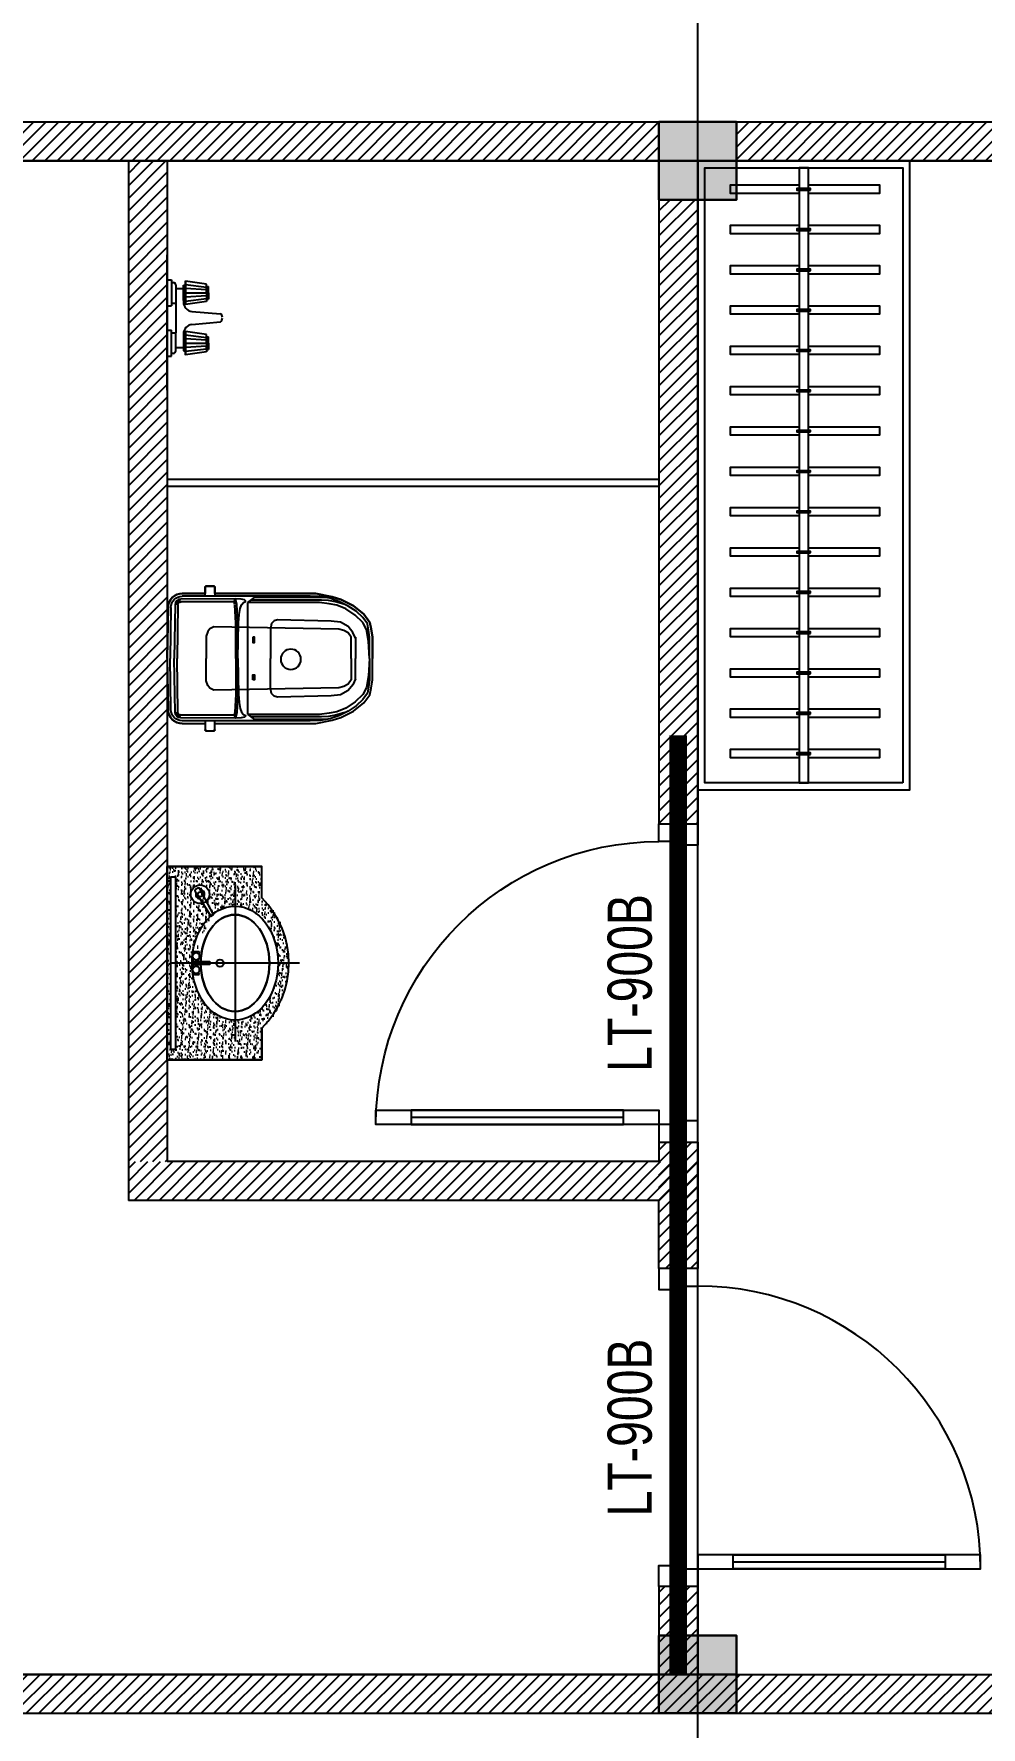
# Model space of a CAD drawing. Header units: inches. Extents: x 442278 to 842836, y -356313 to 59457.
# Drawn here: x 626518 to 629197, y -295367 to -290579 of the extents above; entities that cross this region are included whole.
import ezdxf
from ezdxf.enums import TextEntityAlignment as Align

# ---------------------------------------------------------------- set-up
doc = ezdxf.new("R2010")
doc.units = ezdxf.units.IN
doc.header["$LTSCALE"] = 250
doc.header["$MEASUREMENT"] = 0
doc.linetypes.add('CENTER', pattern=[50.8, 31.75, -6.35, 6.35, -6.35])
for name, color, linetype in [('A-cua', 153, 'Continuous'), ('A-Noithat', 139, 'Continuous'), ('damvua', 7, 'Continuous'), ('DODAC', 119, 'Continuous'), ('HACTH250', 250, 'Continuous'), ('LA.KHAC', 252, 'Continuous'), ('LA.TEXT', 60, 'Continuous'), ('netcat', 32, 'Continuous'), ('netcat2.2', 43, 'Continuous'), ('NETMANH', 44, 'Continuous'), ('NOITHAT', 250, 'Continuous'), ('TRUC', 251, 'CENTER'), ('vatlieu', 250, 'Continuous'), ('XDIT-MANH', 252, 'Continuous')]:
    doc.layers.add(name, color=color, linetype=linetype)
doc.styles.add('AVANTH', font='')
doc.styles.add('S.STEXT', font='arial.ttf', dxfattribs={"width": 0.7})
doc.styles.get('AVANTH').set_extended_font_data('.VnAvantH')
doc.linetypes.add('CN', pattern='A,676.874288,-193.500228,["cn",AVANTH,S=240.510514,R=359.931402,X=0,Y=-131.162874],-671.885549,746.79278', length=2289.052845)
doc.linetypes.add('TX', pattern='A,676.874288,-193.500228,["tx",AVANTH,S=240.510514,R=359.931402,X=0,Y=-131.162874],-560.72896,746.79278', length=2177.896256)
pattern_1 = [(45, (336363.983, -593223.2), (-17.6776695, 17.6776695), [])]

# ---------------------------------------------------------------- blocks, each defined once
blk = doc.blocks.new('*U112')
blk.add_line((-70, 100), (-70, 700))
for points in [[(-50, 0), (-50, 800), (-90, 800), (-90, 0)], [(-50, 100), (-90, 100), (-90, 700), (-50, 700)], [(0, -110), (-60, -110), (-60, -40), (-50, -40), (-50, 0), (0, 0)], [(-900, -110), (-840, -110), (-840, -40), (-850, -40), (-850, 0), (-900, 0)]]:
    blk.add_lwpolyline(points, close=True)
blk.add_arc((-50, 0), 800, 90, 180)
blk = doc.blocks.new('xibet1')
at = {"layer": 'DODAC', "ltscale": 0.5}
for p, q in [((505225861.7, 33585249.3), (505225891, 33585270.3)), ((505225896.3, 33585262.6), (505225874.4, 33585246.2)), ((505225891, 33585270.3), (505225914.1, 33585275)), ((505225916.8, 33585258.5), (505225892.2, 33585246.2)), ((505225918.2, 33585265.4), (505225896.3, 33585262.6)), ((505225914.1, 33585275), (505225943.9, 33585279.6)), ((505225957.9, 33585265.4), (505225916.8, 33585258.5)), ((505225943.9, 33585269.6), (505225918.2, 33585265.4)), ((505225943.9, 33585279.6), (505226018.9, 33585279.6)), ((505226018.9, 33585269.6), (505225943.9, 33585269.6)), ((505226018.9, 33585269.6), (505225957.9, 33585265.4)), ((505226093.9, 33585279.6), (505226018.9, 33585279.6)), ((505226018.9, 33585269.6), (505226079.8, 33585265.4)), ((505226018.9, 33585269.6), (505226093.9, 33585269.6)), ((505226079.8, 33585265.4), (505226120.9, 33585258.5)), ((505226123.6, 33585275), (505226093.9, 33585279.6)), ((505226093.9, 33585269.6), (505226119.5, 33585265.4)), ((505226119.5, 33585265.4), (505226141.4, 33585262.6)), ((505226120.9, 33585258.5), (505226145.6, 33585246.2)), ((505226146.7, 33585270.3), (505226123.6, 33585275)), ((505226141.4, 33585262.6), (505226163.4, 33585246.2)), ((505226176, 33585249.3), (505226146.7, 33585270.3)), ((505225809.9, 33585167.6), (505225832.4, 33585213.2)), ((505225832.4, 33585213.2), (505225861.7, 33585249.3)), ((505225851.1, 33585222.9), (505225833.3, 33585194.1)), ((505225866.2, 33585218.8), (505225842.9, 33585185.9)), ((505225874.4, 33585246.2), (505225851.1, 33585222.9)), ((505225892.2, 33585246.2), (505225866.2, 33585218.8)), ((505225943.9, 33585219.6), (505226018.9, 33585219.6)), ((505226093.9, 33585219.6), (505226018.9, 33585219.6)), ((505226145.6, 33585246.2), (505226171.6, 33585218.8)), ((505226163.4, 33585246.2), (505226186.7, 33585222.9)), ((505226171.6, 33585218.8), (505226194.9, 33585185.9)), ((505226205.3, 33585213.2), (505226176, 33585249.3)), ((505226186.7, 33585222.9), (505226204.5, 33585194.1)), ((505226227.8, 33585167.6), (505226205.3, 33585213.2)), ((505225789.4, 33585080.3), (505225800.5, 33585137.3)), ((505225800.5, 33585137.3), (505225809.9, 33585167.6)), ((505225816.8, 33585161.2), (505225805.9, 33585129.7)), ((505225833.3, 33585194.1), (505225816.8, 33585161.2)), ((505225830.5, 33585154.3), (505225825.1, 33585126.9)), ((505225842.9, 33585185.9), (505225830.5, 33585154.3)), ((505226194.9, 33585185.9), (505226207.2, 33585154.3)), ((505226204.5, 33585194.1), (505226220.9, 33585161.2)), ((505226207.2, 33585154.3), (505226212.7, 33585126.9)), ((505226220.9, 33585161.2), (505226231.9, 33585129.7)), ((505226237.2, 33585137.3), (505226227.8, 33585167.6)), ((505226248.3, 33585080.3), (505226237.2, 33585137.3)), ((505225788.9, 33585059.6), (505225789.4, 33585080.3)), ((505225799.3, 33585094.9), (505225798.9, 33585059.6)), ((505225805.9, 33585129.7), (505225799.3, 33585094.9)), ((505225803.2, 33585115.6), (505225803.2, 33584862.5)), ((505225825.1, 33585126.9), (505225820.9, 33585092.7)), ((505225820.9, 33585092.7), (505225820.9, 33584839.6)), ((505226212.7, 33585126.9), (505226216.8, 33585092.7)), ((505226216.8, 33585092.7), (505226216.8, 33584839.6)), ((505226231.9, 33585129.7), (505226238.4, 33585094.9)), ((505226234.5, 33585115.6), (505226234.5, 33584862.5)), ((505226238.4, 33585094.9), (505226238.9, 33585059.6)), ((505226248.9, 33585059.6), (505226248.3, 33585080.3)), ((505225788.9, 33584722.8), (505225788.9, 33585059.6)), ((505225798.9, 33585059.6), (505225798.9, 33584607.4)), ((505226238.9, 33585059.6), (505226238.9, 33584607.4)), ((505226248.9, 33584722.8), (505226248.9, 33585059.6)), ((505225820.9, 33584839.6), (505225803.2, 33584862.5)), ((505225820.9, 33584839.6), (505226216.8, 33584839.6)), ((505226216.8, 33584839.6), (505226234.5, 33584862.5)), ((505225818.2, 33584791.1), (505225808.2, 33584796)), ((505225829.2, 33584793.7), (505225818.2, 33584791.1)), ((505225818.2, 33584791.1), (505225818.9, 33584602.5)), ((505225893, 33584796.5), (505225829.7, 33584793.8)), ((505226018.9, 33584796.6), (505225893.1, 33584796.5)), ((505226018.9, 33584796.6), (505226144.7, 33584796.5)), ((505226144.8, 33584796.5), (505226208, 33584793.8)), ((505226208.6, 33584793.7), (505226219.5, 33584791.1)), ((505226219.5, 33584791.1), (505226218.9, 33584602.5)), ((505226219.5, 33584791.1), (505226229.6, 33584796)), ((505225763.2, 33584693.7), (505225763.2, 33584717.8)), ((505225768.2, 33584722.8), (505225798.9, 33584722.8)), ((505226269.5, 33584722.8), (505226238.9, 33584722.8)), ((505226274.5, 33584693.7), (505226274.5, 33584717.8)), ((505225798.9, 33584688.7), (505225768.2, 33584688.7)), ((505225788.9, 33584607.4), (505225788.9, 33584688.7)), ((505226238.9, 33584688.7), (505226269.5, 33584688.7)), ((505226248.9, 33584607.4), (505226248.9, 33584688.7)), ((505225828.7, 33584592.5), (505226018.9, 33584589.6)), ((505225838.9, 33584567.4), (505226018.9, 33584564.6)), ((505226018.9, 33584554.6), (505225838.9, 33584557.4)), ((505226209, 33584592.5), (505226018.9, 33584589.6)), ((505226198.9, 33584567.4), (505226018.9, 33584564.6)), ((505226018.9, 33584554.6), (505226198.9, 33584557.4))]:
    blk.add_line(p, q, dxfattribs=at)
for points in [[(505225947, 33585219.6), (505225926.4, 33585210.5), (505225905.9, 33585194.1), (505225890.8, 33585166.7), (505225886.7, 33585133.8), (505225882.6, 33584944.6), (505225885.3, 33584932.3), (505225894.9, 33584922.7), (505225914.1, 33584919.9), (505225943.9, 33584919.6), (505226018.9, 33584919.6)], [(505226018.9, 33585204.6), (505225943.9, 33585204.6), (505225927.8, 33585194.1), (505225919.6, 33585179), (505225915.5, 33585161.2), (505225907.3, 33584719.8), (505225914.1, 33584704.7), (505225923.7, 33584697.9), (505225940.1, 33584692.4), (505226018.9, 33584692.4)], [(505226090.8, 33585219.6), (505226111.3, 33585210.5), (505226131.9, 33585194.1), (505226146.9, 33585166.7), (505226151, 33585133.8), (505226155.1, 33584944.6), (505226152.4, 33584932.3), (505226142.8, 33584922.7), (505226123.6, 33584919.9), (505226093.9, 33584919.6), (505226018.9, 33584919.6)], [(505226018.9, 33585204.6), (505226093.9, 33585204.6), (505226109.9, 33585194.1), (505226118.2, 33585179), (505226122.3, 33585161.2), (505226130.5, 33584719.8), (505226123.6, 33584704.7), (505226114, 33584697.9), (505226097.6, 33584692.4), (505226018.9, 33584692.4)], [(505225827.5, 33585182.6), (505225818.2, 33585148.9), (505225814.1, 33585124.2), (505225812.7, 33585099.5), (505225812.7, 33584850.3)], [(505226210.2, 33585182.6), (505226219.5, 33585148.9), (505226223.6, 33585124.2), (505226225, 33585099.5), (505226225, 33584850.3)], [(505226018.9, 33584803.6), (505225893, 33584806.5), (505225863.2, 33584809.3), (505225842.4, 33584812.7), (505225829.3, 33584817.6), (505225821, 33584823.8), (505225817.5, 33584831.4), (505225814.7, 33584831.4), (505225811.3, 33584828), (505225809.2, 33584815.5), (505225808.2, 33584796)], [(505226018.9, 33584803.6), (505226144.7, 33584806.5), (505226174.5, 33584809.3), (505226195.3, 33584812.7), (505226208.5, 33584817.6), (505226216.8, 33584823.8), (505226220.3, 33584831.4), (505226223, 33584831.4), (505226226.5, 33584828), (505226228.6, 33584815.5), (505226229.6, 33584796)]]:
    blk.add_lwpolyline(points, dxfattribs=at)
for points in [[(505225943.9, 33584857.4), (505225961.7, 33584857.4), (505225961.7, 33584862.6), (505225943.9, 33584862.6)], [(505226093.9, 33584857.4), (505226076, 33584857.4), (505226076, 33584862.6), (505226093.9, 33584862.6)]]:
    blk.add_lwpolyline(points, close=True, dxfattribs=at)
for points in [[(505226018.9, 33584803.6), (505225892.9, 33584803.5), (505225828.5, 33584800.7), (505225808.2, 33584796), (505225808.9, 33584602.5, 0.40976), (505225828.6, 33584582.5), (505226018.9, 33584579.6)], [(505226018.9, 33584803.6), (505226144.9, 33584803.5), (505226209.3, 33584800.7), (505226229.6, 33584796), (505226228.9, 33584602.5, -0.40976), (505226209.2, 33584582.5), (505226018.9, 33584579.6)]]:
    blk.add_lwpolyline(points, format="xyb", dxfattribs=at)
blk.add_circle((505226016.1, 33584991.5), 35.8, dxfattribs=at)
for centre, radius, start, end in [((505225768.2, 33584717.8), 5, 90, 180), ((505226269.5, 33584717.8), 5, 0, 90), ((505225768.2, 33584693.7), 5, 180, 270), ((505226269.5, 33584693.7), 5, 270, 0), ((505225838.9, 33584607.4), 50, 180, 270), ((505225838.9, 33584607.4), 40, 180, 270), ((505225828.9, 33584602.5), 15, 179.91501, 269.12743), ((505225828.9, 33584602.5), 10, 179.91501, 269.12743), ((505226198.9, 33584607.4), 40, 270, 0), ((505226198.9, 33584607.4), 50, 270, 0), ((505226208.9, 33584602.5), 10, 270.87257, 0.08499), ((505226208.9, 33584602.5), 15, 270.87257, 0.08499)]:
    blk.add_arc(centre, radius, start, end, dxfattribs=at)
blk = doc.blocks.new('sdsaddas')
at = {"layer": 'netcat2.2', "ltscale": 0.5}
blk.add_lwpolyline([(287433, -23486.4), (287462.3, -23507.3), (287491.6, -23543.5), (287514.1, -23589), (287523.5, -23619.4), (287534.6, -23676.4), (287535.2, -23697), (287535.2, -24033.9), (287555.8, -24033.9, -0.414214), (287560.8, -24038.9), (287560.8, -24063, -0.414214), (287555.8, -24068), (287535.2, -24068), (287535.2, -24149.3, -0.414214), (287485.2, -24199.3), (287305.2, -24202), (287125.2, -24199.3, -0.414214), (287075.2, -24149.3), (287075.2, -24068), (287054.5, -24068, -0.414214), (287049.5, -24063), (287049.5, -24038.9, -0.414214), (287054.5, -24033.9), (287075.2, -24033.9), (287075.2, -23697), (287075.7, -23676.4), (287086.8, -23619.4), (287096.2, -23589), (287118.7, -23543.5), (287148, -23507.3), (287177.3, -23486.4), (287200.4, -23481.7), (287230.2, -23477), (287305.2, -23477), (287380.2, -23477), (287409.9, -23481.7)], format="xyb", close=True, dxfattribs=at)
at = {"layer": 'DODAC'}
blk.add_blockref('xibet1', (-504938713.7, -33608756.7), dxfattribs=at)
blk = doc.blocks.new('lavabo1')
at = {"layer": 'DODAC'}
for p, q in [((-6.7, -388.8), (-6.7, -311.4)), ((-6.7, -311.4), (6.1, -311.4)), ((6.1, -311.4), (6.1, -388.8)), ((-348.5, -366.8), (-342.4, -377.3)), ((-338, -353.6), (-345.9, -357.9)), ((-333.2, -379.5), (-325.2, -374.1)), ((-55.8, -382.9), (-53.2, -361.1)), ((-45.3, -384.2), (-55.8, -382.9)), ((-53.2, -361.1), (-42.2, -362.4)), ((-6.7, -388.8), (-21.1, -387.1)), ((-18.9, -365.2), (-6.7, -366.7)), ((6.1, -388.8), (-6.7, -388.8)), ((18.3, -365.2), (6.1, -366.7)), ((6.1, -388.8), (20.5, -387.1)), ((52.6, -361.1), (41.6, -362.4)), ((44.6, -384.2), (55.2, -382.9)), ((55.2, -382.9), (52.6, -361.1))]:
    blk.add_line(p, q, dxfattribs=at)
for points in [[(-314.4, -367), (-218.6, -307.4), (-226.4, -294), (-325.9, -347.2), (-338, -353.6)], [(-325.2, -374.1), (-314.4, -367)]]:
    blk.add_lwpolyline(points, dxfattribs=at)
for centre, radius in [((-320, -356.5), 43.5), ((0, -264.1), 17), ((-320, -356.5), 11.5)]:
    blk.add_circle(centre, radius, dxfattribs=at)
for centre, radius, start, end in [((-342.9, -363.6), 6.42, 118.21009, 210), ((-336.8, -374.1), 6.42, 210, 303.57633), ((-320, -356.5), 20.6, 59.67014, 176.04375), ((-320, -356.5), 16, 70.68266, 165.01479), ((-320, -356.5), 20.6, 248.69463, 357.27285), ((-320, -356.5), 16, 261.27609, 344.65099)]:
    blk.add_arc(centre, radius, start, end, dxfattribs=at)
for major_axis, ratio in [((-265, 0), 0.754717), ((-225, 0), 0.711111)]:
    blk.add_ellipse((0, -194.1), major_axis=major_axis, ratio=ratio, dxfattribs=at)
at = {"layer": 'DODAC', "extrusion": (0, 0, -1)}
for centre, major_axis, start_param, end_param in [((-31.9, -375), (-11.5, 11.5), 5.497787, 11.780972), ((31.3, -375), (11.5, 11.5), 3.926991, 10.210176)]:
    blk.add_ellipse(centre, major_axis=major_axis, ratio=1, start_param=start_param, end_param=end_param, dxfattribs=at)
at = {"layer": 'TRUC'}
for p, q in [((0, 105.9), (0, -494.1)), ((-365, -194.1), (365, -194.1))]:
    blk.add_line(p, q, dxfattribs=at)
blk = doc.blocks.new('lavabodon')
at = {"layer": 'vatlieu'}
h = blk.add_hatch(dxfattribs=at)
h.set_pattern_fill('CATTHO01', color=256, scale=15, style=0)
h.set_pattern_definition([(37.5, (0, 0), (-0.9449, 28.9023565), [0, -22.8, 0, -25.5, 0, -24.375]), (7.5, (0, 0), (26.54665, 42.33219), [0, -12.3, 0, -20.55, 0, -7.875]), (327.5, (-18.45, 0), (46.712128, 0.084886), [0, -7.5, 0, -27, 0, -35.25]), (317.5, (-18.45, 0), (45.0919, 13.165133), [0, -3.75, 0, -17.7, 0, -20.25])])
edge = h.paths.add_edge_path()
edge.add_line((41150.9, -45801.2), (40250.9, -45801.2))
edge.add_line((40250.9, -45801.2), (40250.9, -46241.2))
edge.add_line((40250.9, -46241.2), (40397.8, -46241.2))
edge.add_ellipse((40700.9, -46116.2), major_axis=(-350, 0), ratio=0.714263, start_angle=390.00099, end_angle=450.00102)
edge.add_line((40700.9, -46366.2), (40700.9, -46316.2))
edge.add_ellipse((40700.9, -46116.2), major_axis=(265, 0), ratio=0.754717, start_angle=-180, end_angle=-90, ccw=False)
edge.add_ellipse((40700.9, -46116.2), major_axis=(265, 0), ratio=0.754717, start_angle=149.6516, end_angle=180, ccw=False)
edge.add_line((40472.2, -46015.1), (40412.9, -45983.4))
edge.add_arc((40380.9, -45953.9), 43.5, 180, 317.25749, ccw=False)
edge.add_arc((40380.9, -45953.9), 43.5, 0, 180, ccw=False)
edge.add_arc((40380.9, -45953.9), 43.5, 343.992, 360, ccw=False)
edge.add_line((40422.7, -45965.9), (40482.5, -46003))
edge.add_ellipse((40700.9, -46116.2), major_axis=(265, 0), ratio=0.754717, start_angle=90, end_angle=145.79394, ccw=False)
edge.add_line((40700.9, -45916.2), (40700.9, -45841.2))
edge.add_line((40700.9, -45841.2), (40300.9, -45841.2))
edge.add_line((40300.9, -45841.2), (40300.9, -45816.2))
edge.add_line((40300.9, -45816.2), (41100.9, -45816.2))
edge.add_line((41100.9, -45816.2), (41100.9, -45841.2))
edge.add_line((41100.9, -45841.2), (40700.9, -45841.2))
edge.add_line((40700.9, -45841.2), (40700.9, -45916.2))
edge.add_ellipse((40700.9, -46116.2), major_axis=(265, 0), ratio=0.754717, start_angle=0, end_angle=90, ccw=False)
edge.add_ellipse((40700.9, -46116.2), major_axis=(265, 0), ratio=0.754717, start_angle=-90, end_angle=0, ccw=False)
edge.add_line((40700.9, -46316.2), (40700.9, -46366.2))
edge.add_ellipse((40700.9, -46116.2), major_axis=(-350, 0), ratio=0.714263, start_angle=450.00102, end_angle=510.00296)
edge.add_line((41004, -46241.2), (41150.9, -46241.2))
edge.add_line((41150.9, -46241.2), (41150.9, -45801.2))
at = {"layer": 'damvua'}
blk.add_ellipse((40700.9, -46116.2), major_axis=(-225, 0), ratio=0.711111, dxfattribs=at)
at = {"layer": 'DODAC'}
for p, q in [((41150.9, -45801.2), (40250.9, -45801.2)), ((41150.9, -46241.2), (41150.9, -45801.2)), ((41004, -46241.2), (41150.9, -46241.2))]:
    blk.add_line(p, q, dxfattribs=at)
blk.add_lwpolyline([(40250.9, -45801.2), (40250.9, -46241.2), (40250.9, -45801.2), (41150.9, -45801.2), (41150.9, -46241.2), (41004, -46241.2, -0.412388), (40397.8, -46241.2), (40250.9, -46241.2)], format="xyb", dxfattribs=at)
blk.add_lwpolyline([(40300.9, -45816.2), (41100.9, -45816.2), (41100.9, -45841.2), (40300.9, -45841.2), (40300.9, -45841.2), (40300.9, -45816.2)], dxfattribs=at)
at = {"layer": 'netcat2.2'}
blk.add_lwpolyline([(40250.9, -45801.2), (40250.9, -46241.2), (40250.9, -45801.2), (41150.9, -45801.2), (41150.9, -46241.2), (41004, -46241.2, -0.412388), (40397.8, -46241.2), (40250.9, -46241.2)], format="xyb", dxfattribs=at)
at = {"layer": 'DODAC', "extrusion": (0, 0, -1), "zscale": -1, "rotation": 180}
blk.add_blockref('lavabo1', (-40700.9, -46310.3), dxfattribs=at)
blk = doc.blocks.new('A$C0BF978B2')
for p, q in [((0.5, 408.5), (0.5, 25.9)), ((0.5, 0), (0.5, 382.5)), ((0, 311.9), (0, 238.5)), ((0, 311.9), (12.2, 311.9)), ((12.2, 311.9), (12.2, 238.5)), ((12.2, 304.3), (17.6, 304.3)), ((24.4, 297.5), (24.4, 246.1)), ((24.4, 287.3), (46, 287.3)), ((46, 253.3), (46, 297.1)), ((46, 297.1), (52.1, 297.1)), ((52.1, 242.3), (52.1, 309.2)), ((52.1, 308.1), (52.1, 241.2)), ((111.2, 299.7), (52.1, 308.1)), ((52.2, 298.4), (111, 291.3)), ((111, 283.6), (52.2, 287.4)), ((111, 290), (111, 283.6)), ((111.2, 275.2), (111.2, 299.7)), ((111.2, 292.9), (117.3, 292.9)), ((117.3, 275.2), (117.3, 292.9)), ((0, 275.2), (0.5, 275.2)), ((12.2, 246.1), (24.4, 246.1)), ((24.4, 246.1), (24.4, 162.3)), ((46, 253.3), (46, 249.6)), ((46, 253.3), (52.1, 253.3)), ((52.1, 275.2), (111.2, 275.2)), ((111.2, 250.8), (52.1, 242.3)), ((111, 266.9), (52.2, 263)), ((52.2, 252), (111, 259.1)), ((111.2, 275.2), (111.2, 250.8)), ((111.2, 257.5), (117.3, 257.5)), ((117.3, 275.2), (117.3, 257.5)), ((0, 238.6), (12.2, 238.6)), ((0, 238.5), (12.2, 238.5)), ((69.9, 222.5), (150.6, 215.7)), ((69.9, 185.9), (150.6, 192.8)), ((0, 169.9), (12.2, 169.9)), ((0, 96.6), (0, 169.9)), ((0, 169.9), (12.2, 169.9)), ((12.2, 96.6), (12.2, 169.9)), ((12.2, 162.3), (24.4, 162.3)), ((24.4, 111), (24.4, 162.3)), ((46, 158.8), (46, 111.3)), ((46, 155.2), (52.1, 155.2)), ((52.1, 100.4), (52.1, 167.3)), ((111.2, 157.7), (52.1, 166.1)), ((52.1, 166.1), (52.1, 99.2)), ((52.2, 156.4), (111, 149.3)), ((111, 141.6), (52.2, 145.5)), ((111.2, 133.2), (111.2, 157.7)), ((111.2, 151), (117.3, 151)), ((117.3, 133.2), (117.3, 151)), ((0, 133.2), (0.5, 133.2)), ((0, 96.6), (12.2, 96.6)), ((12.2, 104.2), (17.6, 104.2)), ((24.4, 121.1), (46, 121.1)), ((46, 111.3), (52.1, 111.3)), ((52.1, 133.2), (111.2, 133.2)), ((111.2, 108.8), (52.1, 100.4)), ((111, 124.9), (52.2, 121)), ((52.2, 110.1), (111, 117.2)), ((111, 118.4), (111, 124.9)), ((111.2, 133.2), (111.2, 108.8)), ((111.2, 115.5), (117.3, 115.5)), ((117.3, 133.2), (117.3, 115.5))]:
    blk.add_line(p, q)
for centre, radius, start, end in [((17.6, 297.5), 6.83, 0, 90), ((73.3, 249.6), 27.3, 180, 262.78), ((135.3, 200.8), 22.2, 14.1317, 46.611), ((135.8, 208.7), 21.6, 312.8774, 346.0369), ((73.3, 158.8), 27.3, 97.22, 180), ((17.6, 111), 6.83, 270, 0)]:
    blk.add_arc(centre, radius, start, end)
blk = doc.blocks.new('*U116')
at = {"transparency": 33554687}
for points in [[(0, 600), (0, 0), (1778.8, 0), (1778.8, 600)], [(1758.8, 580), (1758.8, 20), (20, 20), (20, 580)]]:
    blk.add_lwpolyline(points, close=True, dxfattribs=at)
at = {"ltscale": 6, "transparency": 33554687}
for points in [[(91.1, 313.1), (91.1, 515.2), (69.1, 515.2), (69.1, 313.1)], [(205.1, 313.1), (205.1, 515.2), (183.1, 515.2), (183.1, 313.1)], [(319.1, 313.1), (319.1, 515.2), (297.1, 515.2), (297.1, 313.1)], [(433.1, 313.1), (433.1, 515.2), (411.1, 515.2), (411.1, 313.1)], [(547.1, 313.1), (547.1, 515.2), (525.1, 515.2), (525.1, 313.1)], [(661.1, 313.1), (661.1, 515.2), (639.1, 515.2), (639.1, 313.1)], [(775.1, 313.1), (775.1, 515.2), (753.1, 515.2), (753.1, 313.1)], [(889.1, 313.1), (889.1, 515.2), (867.1, 515.2), (867.1, 313.1)], [(1003.1, 313.1), (1003.1, 515.2), (981.1, 515.2), (981.1, 313.1)], [(1117.1, 313.1), (1117.1, 515.2), (1095.1, 515.2), (1095.1, 313.1)], [(1231.1, 313.1), (1231.1, 515.2), (1209.1, 515.2), (1209.1, 313.1)], [(1345.1, 313.1), (1345.1, 515.2), (1323.1, 515.2), (1323.1, 313.1)], [(1459.1, 313.1), (1459.1, 515.2), (1437.1, 515.2), (1437.1, 313.1)], [(1573.1, 313.1), (1573.1, 515.2), (1551.1, 515.2), (1551.1, 313.1)], [(1687.1, 313.1), (1687.1, 515.2), (1665.1, 515.2), (1665.1, 313.1)], [(69.1, 286.7), (69.1, 92.1), (91.1, 92.1), (91.1, 286.7)], [(183.1, 286.7), (183.1, 92.1), (205.1, 92.1), (205.1, 286.7)], [(297.1, 286.7), (297.1, 92.1), (319.1, 92.1), (319.1, 286.7)], [(411.1, 286.7), (411.1, 92.1), (433.1, 92.1), (433.1, 286.7)], [(525.1, 286.7), (525.1, 92.1), (547.1, 92.1), (547.1, 286.7)], [(639.1, 286.7), (639.1, 92.1), (661.1, 92.1), (661.1, 286.7)], [(753.1, 286.7), (753.1, 92.1), (775.1, 92.1), (775.1, 286.7)], [(867.1, 286.7), (867.1, 92.1), (889.1, 92.1), (889.1, 286.7)], [(981.1, 286.7), (981.1, 92.1), (1003.1, 92.1), (1003.1, 286.7)], [(1095.1, 286.7), (1095.1, 92.1), (1117.1, 92.1), (1117.1, 286.7)], [(1209.1, 286.7), (1209.1, 92.1), (1231.1, 92.1), (1231.1, 286.7)], [(1323.1, 286.7), (1323.1, 92.1), (1345.1, 92.1), (1345.1, 286.7)], [(1437.1, 286.7), (1437.1, 92.1), (1459.1, 92.1), (1459.1, 286.7)], [(1551.1, 286.7), (1551.1, 92.1), (1573.1, 92.1), (1573.1, 286.7)], [(1665.1, 286.7), (1665.1, 92.1), (1687.1, 92.1), (1687.1, 286.7)]]:
    blk.add_lwpolyline(points, dxfattribs=at)
for points in [[(1758.8, 286.7), (1758.8, 313.1), (20, 313.1), (20, 286.7)], [(82.7, 319.2), (78.3, 319.2), (78.3, 280.4), (82.7, 280.4)], [(196.7, 319.2), (192.3, 319.2), (192.3, 280.4), (196.7, 280.4)], [(310.7, 319.2), (306.3, 319.2), (306.3, 280.4), (310.7, 280.4)], [(424.7, 319.2), (420.3, 319.2), (420.3, 280.4), (424.7, 280.4)], [(538.7, 319.2), (534.3, 319.2), (534.3, 280.4), (538.7, 280.4)], [(652.7, 319.2), (648.3, 319.2), (648.3, 280.4), (652.7, 280.4)], [(766.7, 319.2), (762.3, 319.2), (762.3, 280.4), (766.7, 280.4)], [(880.7, 319.2), (876.3, 319.2), (876.3, 280.4), (880.7, 280.4)], [(994.7, 319.2), (990.3, 319.2), (990.3, 280.4), (994.7, 280.4)], [(1108.7, 319.2), (1104.3, 319.2), (1104.3, 280.4), (1108.7, 280.4)], [(1222.7, 319.2), (1218.3, 319.2), (1218.3, 280.4), (1222.7, 280.4)], [(1336.7, 319.2), (1332.3, 319.2), (1332.3, 280.4), (1336.7, 280.4)], [(1450.7, 319.2), (1446.3, 319.2), (1446.3, 280.4), (1450.7, 280.4)], [(1564.7, 319.2), (1560.3, 319.2), (1560.3, 280.4), (1564.7, 280.4)], [(1678.7, 319.2), (1674.3, 319.2), (1674.3, 280.4), (1678.7, 280.4)]]:
    blk.add_lwpolyline(points, close=True, dxfattribs=at)

msp = doc.modelspace()

# ---------------------------------------------------------------- hatches: boundary and pattern name
at = {"layer": 'HACTH250', "linetype": 'TX'}
h = msp.add_hatch(dxfattribs=at)
h.set_pattern_fill('ANSI31', color=256, scale=200, style=0)
h.set_pattern_definition([(45, (625205.482, -290938.18), (-17.67767, 17.67767), [])])
h.paths.add_polyline_path([(625205.48, -290828.18), (628285.48, -290828.18), (628285.48, -290938.18), (625205.48, -290938.18)])
h = msp.add_hatch(dxfattribs=at)
h.set_pattern_fill('ANSI31', color=256, scale=200, style=0)
h.set_pattern_definition(pattern_1)
h.paths.add_polyline_path([(632495.48, -290828.18), (628505.48, -290828.18), (628505.48, -290938.18), (632495.48, -290938.18)])
h = msp.add_hatch(dxfattribs=at)
h.set_pattern_fill('ANSI31', color=256, scale=200, style=0)
h.set_pattern_definition([(45, (293371.427, -606639.409), (-17.6776695, 17.6776695), [])])
edge = h.paths.add_edge_path()
edge.add_line((626785.48, -293768.08), (626785.48, -290938.18))
edge.add_line((626785.48, -290938.18), (626895.48, -290938.18))
edge.add_line((626895.48, -290938.18), (626895.48, -293768.18))
edge.add_line((626895.48, -293768.18), (626785.48, -293768.18))
h = msp.add_hatch(dxfattribs=at)
h.set_pattern_fill('ANSI31', color=256, scale=200, style=0)
h.set_pattern_definition([(45, (294871.427, -606639.409), (-17.6776695, 17.6776695), [])])
edge = h.paths.add_edge_path()
edge.add_line((628285.48, -292829.76), (628285.48, -291048.18))
edge.add_line((628285.48, -291048.18), (628395.48, -291048.18))
edge.add_line((628395.48, -291048.18), (628395.48, -292813.18))
edge.add_line((628395.48, -292813.18), (628285.48, -292813.18))
h = msp.add_hatch(dxfattribs=at)
h.set_pattern_fill('ANSI31', color=256, scale=200, style=0)
h.set_pattern_definition(pattern_1)
h.paths.add_polyline_path([(628285.48, -293713.18), (628395.48, -293713.18), (628395.48, -294070.17), (628285.48, -294070.17)])
h = msp.add_hatch(dxfattribs=at)
h.set_pattern_fill('ANSI31', color=256, scale=200, style=0)
h.set_pattern_definition([(45, (619235.482, -293878.18), (-17.67767, 17.67767), [])])
h.paths.add_polyline_path([(626785.48, -293768.18), (626785.48, -293878.18), (628395.48, -293878.18), (628395.48, -293768.18)])
h = msp.add_hatch(dxfattribs=at)
h.set_pattern_fill('ANSI31', color=256, scale=200, style=0)
h.set_pattern_definition([(45, (618225.482, -295218.18), (-17.67767, 17.67767), [])])
h.paths.add_polyline_path([(628395.48, -295218.18), (628285.48, -295218.18), (628285.48, -294970.17), (628395.48, -294970.17)])
h = msp.add_hatch(dxfattribs=at)
h.set_pattern_fill('ANSI31', color=256, scale=200, style=0)
h.set_pattern_definition([(45, (614935.482, -295328.18), (-17.67767, 17.67767), [])])
h.paths.add_polyline_path([(632715.48, -295328.18), (632715.48, -295218.18), (614935.48, -295218.18), (614935.48, -295328.18)])
at = {"layer": 'NETMANH'}
for points in [[(628285.48, -291048.18), (628505.48, -291048.18), (628505.48, -290828.18), (628285.48, -290828.18)], [(628285.48, -291048.18), (628505.48, -291048.18), (628505.48, -290828.18), (628285.48, -290828.18)], [(628505.48, -295328.18), (628285.48, -295328.18), (628285.48, -295108.18), (628505.48, -295108.18)], [(628505.48, -295328.18), (628285.48, -295328.18), (628285.48, -295108.18), (628505.48, -295108.18)], [(628285.48, -295328.18), (628505.48, -295328.18), (628505.48, -295108.18), (628285.48, -295108.18)], [(628285.48, -295328.18), (628505.48, -295328.18), (628505.48, -295108.18), (628285.48, -295108.18)]]:
    msp.add_hatch(color=0, dxfattribs=at).paths.add_polyline_path(points)

# ---------------------------------------------------------------- linework, layer by layer
at = {"layer": 'LA.KHAC', "color": 2, "const_width": 50}
for points in [[(628340.48, -292563.18), (628340.48, -293963.18)], [(628340.48, -293820.17), (628340.48, -295220.17)]]:
    msp.add_lwpolyline(points, dxfattribs=at)
at = {"layer": 'netcat', "linetype": 'TX'}
for p, q in [((614715.48, -290828.18), (632495.48, -290828.18)), ((628505.48, -290938.18), (625205.48, -290938.18)), ((626785.48, -290938.18), (626785.48, -293878.18)), ((626895.48, -290938.18), (626895.48, -293768.18)), ((628795.48, -290938.18), (628126.35, -290938.18)), ((632495.48, -290938.18), (628850.48, -290938.18)), ((628285.48, -291048.18), (628285.48, -292813.18)), ((628395.48, -291048.18), (628395.48, -291138.18)), ((628395.48, -291193.18), (628395.48, -292813.18)), ((628285.48, -293653.18), (628285.48, -293768.18)), ((628395.48, -293713.18), (628395.48, -294070.17)), ((628285.48, -293768.18), (626895.48, -293768.18)), ((628285.48, -293878.18), (626785.48, -293878.18)), ((628285.48, -294070.17), (628285.48, -293878.18)), ((628395.48, -293947.34), (628395.48, -293878.18)), ((628285.48, -294970.17), (628285.48, -295218.18)), ((628395.48, -294970.17), (628395.48, -295218.18)), ((628505.48, -295218.18), (623215.48, -295218.18)), ((625205.48, -295218.18), (628285.48, -295218.18)), ((628285.48, -295218.18), (632495.48, -295218.18)), ((613515.48, -295328.18), (632495.48, -295328.18))]:
    msp.add_line(p, q, dxfattribs=at)
at = {"layer": 'netcat'}
for points in [[(628285.48, -290828.18), (628505.48, -290828.18), (628505.48, -291048.18), (628285.48, -291048.18)], [(628505.48, -295108.18), (628285.48, -295108.18), (628285.48, -295328.18), (628505.48, -295328.18)], [(628285.48, -295108.18), (628505.48, -295108.18), (628505.48, -295328.18), (628285.48, -295328.18)]]:
    msp.add_lwpolyline(points, close=True, dxfattribs=at)
at = {"layer": 'netcat', "linetype": 'CN'}
for points in [[(628285.48, -291048.18), (628505.48, -291048.18), (628505.48, -290828.18), (628285.48, -290828.18)], [(628505.48, -295328.18), (628285.48, -295328.18), (628285.48, -295108.18), (628505.48, -295108.18)], [(628285.48, -295328.18), (628505.48, -295328.18), (628505.48, -295108.18), (628285.48, -295108.18)]]:
    msp.add_lwpolyline(points, close=True, dxfattribs=at)
at = {"layer": 'NETMANH', "color": 0}
for points in [[(628285.48, -291048.18), (628505.48, -291048.18), (628505.48, -290828.18), (628285.48, -290828.18)], [(628285.48, -291048.18), (628505.48, -291048.18), (628505.48, -290828.18), (628285.48, -290828.18)], [(628505.48, -295328.18), (628285.48, -295328.18), (628285.48, -295108.18), (628505.48, -295108.18)], [(628505.48, -295328.18), (628285.48, -295328.18), (628285.48, -295108.18), (628505.48, -295108.18)], [(628285.48, -295328.18), (628505.48, -295328.18), (628505.48, -295108.18), (628285.48, -295108.18)], [(628285.48, -295328.18), (628505.48, -295328.18), (628505.48, -295108.18), (628285.48, -295108.18)]]:
    msp.add_lwpolyline(points, close=True, dxfattribs=at)
at = {"layer": 'TRUC'}
for p, q in [((628395.48, -297820.6), (628395.48, -288280.95)), ((612576.7, -290938.18), (635971.86, -290938.18)), ((610834.46, -295218.18), (634172.39, -295218.18))]:
    msp.add_line(p, q, dxfattribs=at)
at = {"layer": 'XDIT-MANH'}
for p, q in [((626895.48, -291838.18), (628285.48, -291838.18)), ((626895.48, -291858.18), (628285.48, -291858.18))]:
    msp.add_line(p, q, dxfattribs=at)

# ---------------------------------------------------------------- block references
at = {"layer": 'A-cua', "xscale": -1, "rotation": 90}
msp.add_blockref('*U112', (628285.48, -293713.18), dxfattribs=at)
at = {"layer": 'A-cua', "rotation": 270}
msp.add_blockref('*U112', (628395.48, -294970.17), dxfattribs=at)
at = {"layer": 'A-Noithat', "transparency": 33554687, "rotation": 270}
msp.add_blockref('*U116', (628395.48, -290938.18), dxfattribs=at)
at = {"layer": 'DODAC', "xscale": -0.6079637592192739, "yscale": 0.6079637591028586, "zscale": 0.607963759074622, "rotation": 90}
msp.add_blockref('lavabodon', (599050.02, -268462.23), dxfattribs=at)
at = {"layer": 'netcat', "xscale": -0.8000000000465661, "yscale": 0.8000000000465661, "zscale": 0.8, "rotation": 270}
msp.add_blockref('sdsaddas', (646257.01, -522189.71), dxfattribs=at)
at = {"layer": 'NOITHAT'}
msp.add_blockref('A$C0BF978B2', (626894.99, -291586.75), dxfattribs=at)

# ---------------------------------------------------------------- texts
at = {"layer": 'LA.TEXT', "style": 'S.STEXT', "width": 0.75}
for p in [(628265.48, -293263.18), (628265.48, -294520.17)]:
    msp.add_text('LT-900B', height=125, rotation=90, dxfattribs=at).set_placement(p, align=Align.CENTER)

doc.saveas('drawing.dxf')
